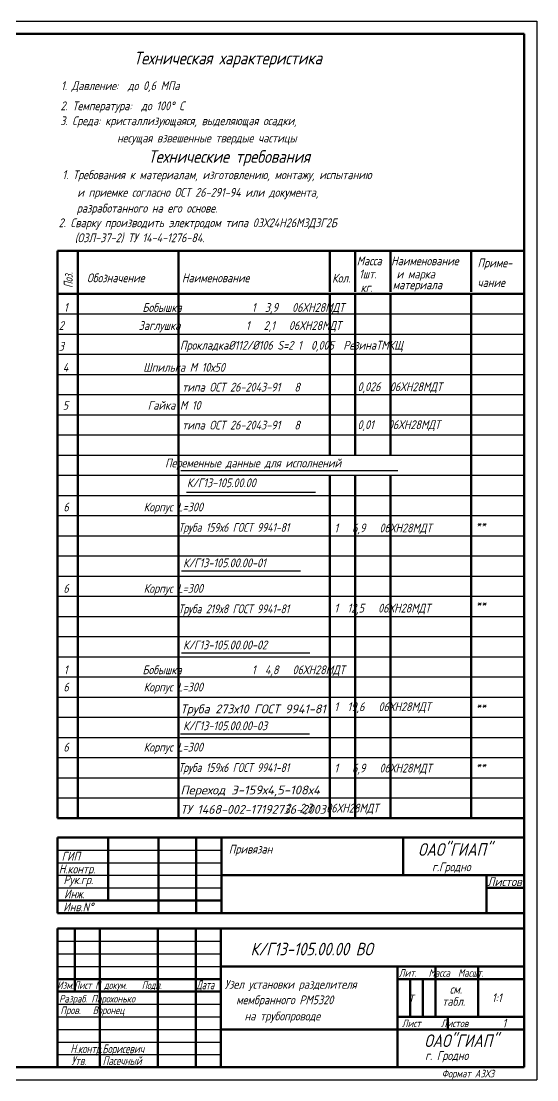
# Model space of a CAD drawing. Header units: inches. Extents: x 4333 to 5224, y 1590 to 2010.
# Drawn here: x 5019.5 to 5224, y 1590.2 to 2010.2 of the extents above; entities that cross this region are included whole.
import ezdxf
from ezdxf.enums import TextEntityAlignment as Align

# ---------------------------------------------------------------- set-up
doc = ezdxf.new("R2010")
doc.units = ezdxf.units.IN
doc.header["$LTSCALE"] = 0.6
doc.header["$MEASUREMENT"] = 0
doc.styles.get("Standard").update_dxf_attribs({"font": 'romand.shx', "width": 0.8, "oblique": 15, "height": 3.5})

msp = doc.modelspace()

# ---------------------------------------------------------------- linework, layer by layer
at = {"lineweight": 25}
for p, q in [((4332.97, 2010.225), (5223.97, 2010.225)), ((5223.97, 2005.225), (5223.97, 1595.225)), ((5033.932, 1919.109), (5218.932, 1919.109)), ((5033.932, 1919.109), (5218.932, 1919.109)), ((5033.932, 1902.071), (5218.932, 1902.071)), ((5033.932, 1902.071), (5218.932, 1902.071)), ((5033.932, 1902.071), (5218.932, 1902.071)), ((5033.932, 1902.071), (5218.932, 1902.071)), ((5033.932, 1894.071), (5218.932, 1894.071)), ((5033.932, 1886.071), (5218.932, 1886.071)), ((5033.932, 1878.071), (5218.932, 1878.071)), ((5033.932, 1870.071), (5218.932, 1870.071)), ((5033.932, 1862.071), (5218.932, 1862.071)), ((5033.932, 1854.071), (5218.932, 1854.071)), ((5033.932, 1846.071), (5218.932, 1846.071)), ((5033.932, 1838.071), (5218.932, 1838.071)), ((5033.932, 1830.071), (5218.932, 1830.071)), ((5033.932, 1822.071), (5218.932, 1822.071)), ((5033.932, 1814.071), (5218.932, 1814.071)), ((5033.932, 1806.071), (5218.932, 1806.071)), ((5033.932, 1798.071), (5218.932, 1798.071)), ((5033.932, 1790.071), (5218.932, 1790.071)), ((5033.932, 1782.071), (5218.932, 1782.071)), ((5033.932, 1774.071), (5218.932, 1774.071)), ((5033.932, 1766.071), (5218.932, 1766.071)), ((5033.932, 1758.071), (5218.932, 1758.071)), ((5033.932, 1750.071), (5218.932, 1750.071)), ((5033.932, 1742.071), (5218.932, 1742.071)), ((5033.932, 1734.071), (5218.932, 1734.071)), ((5033.932, 1726.071), (5218.932, 1726.071)), ((5033.932, 1718.071), (5218.932, 1718.071)), ((5033.932, 1710.071), (5218.932, 1710.071)), ((5033.932, 1702.071), (5218.932, 1702.071)), ((5033.97, 1681.361), (5098.97, 1681.361)), ((5033.97, 1676.361), (5098.97, 1676.361)), ((5033.97, 1671.361), (5098.97, 1671.361)), ((5033.97, 1666.361), (5098.97, 1666.361)), ((5033.97, 1645.225), (5098.755, 1645.225)), ((5033.97, 1640.225), (5098.755, 1640.225)), ((5033.97, 1635.225), (5098.755, 1635.225)), ((5033.97, 1620.225), (5098.755, 1620.225)), ((5033.97, 1615.225), (5098.755, 1615.225)), ((5033.97, 1610.225), (5098.755, 1610.225)), ((5033.97, 1605.225), (5098.755, 1605.225)), ((5033.97, 1600.225), (5098.755, 1600.225)), ((4332.97, 1590.225), (5223.97, 1590.225))]:
    msp.add_line(p, q, dxfattribs=at)
for p, q in [((5223.97, 2010.225), (5223.97, 1590.225)), ((5223.97, 2010.225), (5223.97, 1590.225)), ((5082.821, 1831.935), (5168.909, 1831.935)), ((5085.08, 1823.344), (5136.191, 1823.344)), ((5083.111, 1792.198), (5130.302, 1792.198)), ((5083.159, 1759.631), (5133.972, 1759.631)), ((5082.694, 1727.487), (5133.815, 1727.487))]:
    msp.add_line(p, q)
at = {"lineweight": 50}
for p, q in [((4352.97, 2005.225), (5218.97, 2005.225)), ((5218.97, 2005.225), (5218.97, 1595.225)), ((5033.932, 1919.109), (5033.932, 1902.071)), ((5033.932, 1919.109), (5218.932, 1919.109)), ((5041.932, 1902.071), (5041.932, 1919.109)), ((5041.932, 1902.851), (5041.932, 1919.109)), ((5081.932, 1902.851), (5081.932, 1919.109)), ((5081.932, 1902.071), (5081.932, 1919.109)), ((5141.932, 1902.851), (5141.932, 1919.109)), ((5151.932, 1902.851), (5151.932, 1919.109)), ((5165.932, 1902.851), (5165.932, 1919.109)), ((5197.932, 1902.851), (5197.932, 1919.109)), ((5033.932, 1902.071), (5033.932, 1694.071)), ((5033.932, 1902.071), (5218.932, 1902.071)), ((5041.281, 1902.071), (5218.932, 1902.071)), ((5041.932, 1694.071), (5041.932, 1902.071)), ((5081.932, 1694.071), (5081.932, 1902.071)), ((5141.932, 1846.071), (5141.932, 1902.071)), ((5151.932, 1846.071), (5151.932, 1902.071)), ((5165.932, 1846.071), (5165.932, 1902.071)), ((5197.932, 1694.071), (5197.932, 1902.071)), ((5141.932, 1838.071), (5141.932, 1846.071)), ((5151.932, 1838.071), (5151.932, 1846.071)), ((5165.932, 1838.071), (5165.932, 1846.071)), ((5141.932, 1694.071), (5141.932, 1830.071)), ((5151.932, 1694.071), (5151.932, 1830.071)), ((5165.932, 1694.071), (5165.932, 1830.071)), ((5033.932, 1694.071), (5218.932, 1694.071)), ((5033.97, 1686.361), (5033.97, 1656.361)), ((5033.97, 1686.361), (5033.97, 1656.361)), ((5033.97, 1686.361), (5218.97, 1686.361)), ((5053.97, 1686.361), (5053.97, 1661.361)), ((5073.97, 1686.361), (5073.97, 1656.361)), ((5088.97, 1686.361), (5088.97, 1656.361)), ((5098.97, 1686.361), (5098.97, 1656.361)), ((5099.156, 1671.361), (5218.97, 1671.361)), ((5203.97, 1666.361), (5218.97, 1666.361)), ((5033.97, 1661.361), (5098.97, 1661.361)), ((5033.97, 1656.361), (5218.97, 1656.361)), ((5033.97, 1656.361), (5218.97, 1656.361)), ((5033.97, 1650.225), (5033.97, 1595.225)), ((5033.97, 1650.225), (5218.755, 1650.225)), ((5040.755, 1650.225), (5040.755, 1625.225)), ((5050.755, 1650.225), (5050.755, 1595.225)), ((5073.755, 1650.225), (5073.755, 1595.225)), ((5088.755, 1650.225), (5088.755, 1595.225)), ((5098.755, 1650.225), (5098.755, 1595.225)), ((5098.755, 1635.225), (5218.755, 1635.225)), ((5168.755, 1635.225), (5168.755, 1595.225)), ((5183.755, 1635.225), (5183.755, 1615.225)), ((5200.755, 1635.225), (5200.755, 1615.225)), ((5033.97, 1630.225), (5098.755, 1630.225)), ((5168.755, 1630.225), (5218.755, 1630.225)), ((5173.755, 1630.225), (5173.755, 1615.225)), ((5178.755, 1630.225), (5178.755, 1615.225)), ((5033.97, 1625.225), (5098.755, 1625.225)), ((5168.755, 1615.225), (5218.755, 1615.225)), ((5188.755, 1615.225), (5188.755, 1610.225)), ((5098.755, 1610.225), (5218.755, 1610.225)), ((4340.97, 1595.225), (5218.97, 1595.225))]:
    msp.add_line(p, q, dxfattribs=at)
at = {"linetype": 'Continuous', "lineweight": 50}
for p, q in [((5170.97, 1686.361), (5170.97, 1671.361)), ((5218.97, 1686.361), (5218.97, 1656.361)), ((5203.97, 1671.361), (5203.97, 1656.361))]:
    msp.add_line(p, q, dxfattribs=at)

# ---------------------------------------------------------------- texts
at = {"linetype": 'Continuous', "lineweight": 35, "oblique": 15, "width": 0.8}
for s, p in [('Техническая характеристика', (5064.166, 1993.076)), ('Технические требования', (5069.913, 1954.025))]:
    msp.add_text(s, height=5, dxfattribs=at).set_placement(p)
at = {"linetype": 'Continuous', "lineweight": 25, "oblique": 15}
for s, width, p in [('1. Давление:  до 0,6 МПа', 0.8, (5035.331, 1982.865)), ('2. Температура:  до 100%%D C', 0.8, (5035.116, 1974.879)), ('3. Среда: кристаллизующаяся, выделяющая осадки,   ', 0.8, (5034.995, 1968.966)), ('1. Требования к материалам, изготовлению, монтажу, испытанию ', 0.8, (5035.844, 1947.542)), ('и приемке согласно ОСТ 26-291-94 или документа,', 0.8, (5041.776, 1940.552)), ('разработанного на его основе.', 0.8, (5041.543, 1934.281)), ('2. Сварку производить электродом типа 03Х24Н26МЗДЗГ2Б ', 0.8, (5034.355, 1928.495)), ('(ОЗЛ-37-2) ТУ 14-4-1276-84.', 0.8, (5040.793, 1922.536)), ('1                Бобышка               1  3,9   06ХН28МДТ', 0.8, (5036.444, 1894.89)), ('4                Шпилька М 10х50', 0.8, (5036.016, 1871.136)), ('типа ОСТ 26-2043-91   8  ', 0.8, (5083.343, 1863.276)), ('0,026  06ХН28МДТ', 0.8, (5152.871, 1863.432)), ('5                 Гайка М 10', 0.8, (5036.016, 1856.08)), ('типа ОСТ 26-2043-91   8  ', 0.8, (5083.343, 1848.22)), ('0,01   06ХН28МДТ', 0.8, (5152.871, 1848.376)), ('6                Корпус L=300', 0.8, (5036.268, 1815.742)), ('Труба 159х6 ГОСТ 9941-81', 0.75, (5081.873, 1807.633)), ('1   6,9   06ХН28МДТ', 0.8, (5143.716, 1807.42)), ('6                Корпус L=300', 0.8, (5036.268, 1783.435)), ('Труба 219х8 ГОСТ 9941-81', 0.75, (5081.873, 1775.327)), ('1  12,5   06ХН28МДТ', 0.8, (5143.716, 1775.61)), ('1                Бобышка               1  4,8   06ХН28МДТ', 0.8, (5036.444, 1751.134)), ('6                Корпус L=300', 0.8, (5036.268, 1744.318)), ('1  19,6   06ХН28МДТ', 0.8, (5143.716, 1736.493)), ('6                Корпус L=300', 0.8, (5036.268, 1720.464)), ('Труба 159х6 ГОСТ 9941-81', 0.75, (5081.873, 1712.355)), ('1   6,9   06ХН28МДТ', 0.8, (5143.716, 1712.143)), ('                      2  2,3   06ХН28МДТ', 0.8, (5083.318, 1696.27))]:
    msp.add_text(s, height=3.5, dxfattribs=dict(at, width=width)).set_placement(p)
at = {"oblique": 15}
for s, width, p, p2 in [('Труба 273х10 ГОСТ 9941-81', 0.70802, (5082.694, 1735.632), (5140.28, 1735.632)), ('Переход Э-159х4,5-108х4 ', 0.727398, (5082.694, 1703.455), (5140.28, 1703.455)), ('ТУ 1468-002-17192736-2003', 0.680145, (5082.694, 1695.772), (5140.28, 1695.772))]:
    msp.add_text(s, height=3.5, dxfattribs=dict(at, width=width)).set_placement(p, p2, align=Align.FIT)
at = {"linetype": 'Continuous', "lineweight": 25, "oblique": 15, "width": 0.632558}
msp.add_text('Листов', height=3.5, dxfattribs=at).set_placement((5204.356, 1667.095), (5217.956, 1667.095), align=Align.FIT)
at = {"char_height": 3.5, "attachment_point": 1}
for s, insert, width in [('несущая взвешенные твердые частицы', (5057.553, 1965.619), 118.30535), ('  2                Заглушка              1   2,1   06ХН28МДТ ', (5030.731, 1891.218), 183.09843), ('  3             ', (5030.731, 1882.985), 183.09843), ('       Переменные данные для исполнений', (5063.593, 1836.699), 146.75357), ('К/Г13-105.00.00', (5085.234, 1828.834), 60.47844), ('**', (5199.925, 1812.583), 23.08753), ('К/Г13-105.00.00-01', (5083.728, 1797.079), 60.47844), ('**', (5199.925, 1781.093), 23.08753), ('К/Г13-105.00.00-02', (5083.728, 1764.509), 60.47844), ('**', (5199.925, 1740.574), 23.08753), ('К/Г13-105.00.00-03', (5083.728, 1732.427), 60.47844), ('**', (5199.925, 1717.016), 23.08753), ('см.', (5189.423, 1627.919), 12.7667), ('табл.', (5186.448, 1623.088), 12.7667)]:
    msp.add_mtext(s, dxfattribs=dict(at, insert=insert, width=width))
at = {"lineweight": 25}
for s, insert, char_height, width, attachment_point in [('Масса', (5152.581, 1916.868), 3.5, 13.63672, 1), ('Наименование', (5166.218, 1916.868), 3.5, 13.63672, 1), ('Приме-', (5200.468, 1916.069), 3.5, 21.42215, 1), ('1шт.', (5153.501, 1911.66), 3.5, 14.40282, 1), ('Обозначение        Наименование', (5045.626, 1910.133), 3.5, 128.46902, 1), ('Кол.', (5142.816, 1910.028), 3.5, 38.48404, 1), ('и марка', (5168.363, 1911.66), 3.5, 28.77646, 1), ('чание', (5200.468, 1908.285), 3.5, 21.42215, 1), ('кг.', (5154.114, 1906.3), 3.5, 8.42718, 1), ('материала', (5166.82, 1907.375), 3.5, 29.38872, 1), ('г.Гродно', (5182.433, 1676.476), 3.5, 35.06273, 1), ('Лит.   Масса  Масшт.', (5169.273, 1634.147), 3, 50.99278, 1), ('{\\W0.6;Дата}', (5089, 1629.641), 3.5, 12.71206, 1), ('Изм.{\\W0.7;Лист N докум.    Подп. }   ', (5033.773, 1629.275), 3, 68.85029, 1), ('Разраб. Парохонько', (5034.575, 1623.903), 3, 40.31304, 1), (' Т', (5171.107, 1624.046), 3.5, 7.17867, 1), ('1:1', (5206.147, 1624.535), 3.5, 12.61118, 1), ('Пров.   Воронец', (5035.064, 1619.328), 3, 67.33009, 1), ('Лист     Листов', (5170.467, 1614.131), 3, 50.00995, 1), (' 1', (5208.475, 1614.45), 3.5, 7.17867, 1), ('{\\W0.7;Н.контр.Борисевич}', (5053.64, 1599.844), 3.5, 34.79045, 8), ('г. Гродно', (5179.683, 1601.598), 3.5, 29.46206, 1), ('{\\W0.7;Утв.    Пасечный}', (5053.35, 1597.808), 3.5, 40.3297, 5), ('Формат А3Х3', (5186.276, 1594.199), 3, 35.05229, 1)]:
    msp.add_mtext(s, dxfattribs=dict(at, insert=insert, char_height=char_height, width=width, attachment_point=attachment_point))
at = {"lineweight": 25, "insert": (5036.453, 1904.413), "char_height": 3.4998, "width": 56.31988, "attachment_point": 1, "rotation": 90}
msp.add_mtext('{\\W0.7;Поз.}', dxfattribs=at)
at = {"linetype": 'Continuous', "lineweight": 25, "char_height": 3.5, "attachment_point": 1}
for s, insert, width in [('Прокладка%%C112/%%C106 S=2 1  0,005  РезинаТМКЩ', (5082.492, 1883.402), 127.56162), ('ГИП', (5035.556, 1680.68), 15.7), ('Привязан', (5101.856, 1683.495), 31.4), ('Н.контр.', (5034.456, 1675.626), 17.5), ('Рук.гр.', (5036.298, 1671.351), 13.53234), ('Инж.', (5036.539, 1665.715), 13.10106), ('Инв.N%%D', (5036.217, 1660.553), 13.69538)]:
    msp.add_mtext(s, dxfattribs=dict(at, insert=insert, width=width))
at = {"lineweight": 35, "char_height": 5, "attachment_point": 1}
for insert, width in [((5176.905, 1684.1), 36.17103), ((5179.381, 1608.242), 38.67839)]:
    msp.add_mtext('ОАО"ГИАП"', dxfattribs=dict(at, insert=insert, width=width))
at = {"lineweight": 30, "attachment_point": 1}
for s, insert, char_height, width in [('К/Г13-105.00.00 ВО', (5110.474, 1644.605), 5, 94.79397), ('Узел установки разделителя ', (5100.193, 1629.864), 3.5, 69.57334), ('мембранного РМ5320  ', (5104.779, 1623.689), 3.5, 69.57334), (' на трубопроводе ', (5106.227, 1617.293), 3.5, 69.57334)]:
    msp.add_mtext(s, dxfattribs=dict(at, insert=insert, char_height=char_height, width=width))

doc.saveas('drawing.dxf')
